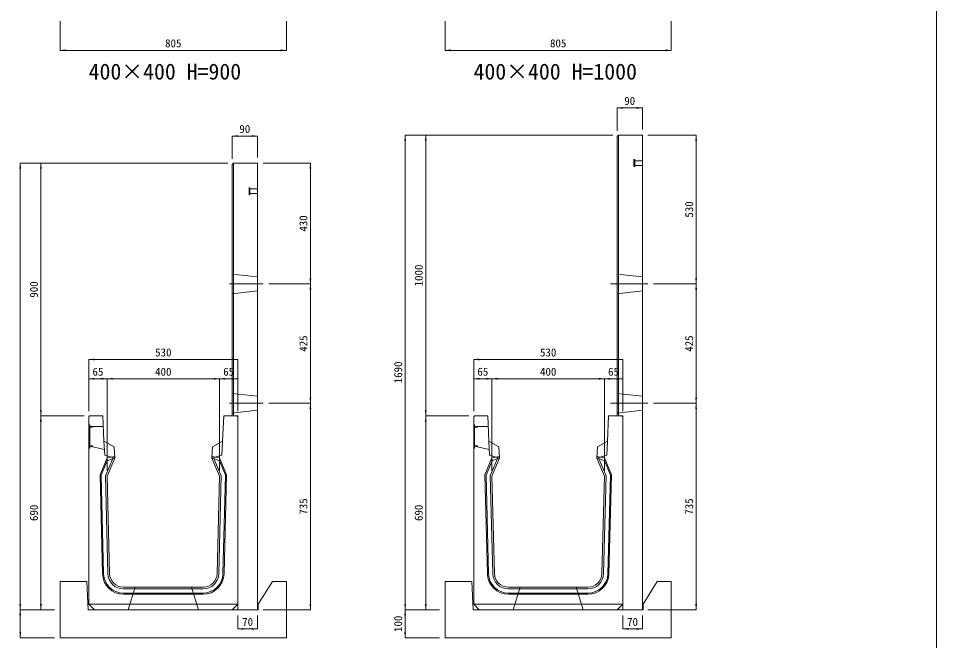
# Model space of a CAD drawing. Units: millimetres at full size. Extents: x -7442 to 51876, y 9625 to 40052.
# Drawn here: x 30236 to 33503, y 34231 to 36446 of the extents above; entities that cross this region are included whole.
import ezdxf
from ezdxf.enums import TextEntityAlignment as Align

# ---------------------------------------------------------------- set-up
doc = ezdxf.new("R2010")
doc.units = ezdxf.units.MM
doc.header["$LTSCALE"] = 16
for name, pattern in [('DASHED', [7.5, 6, -1.5]), ('USER1', [13.5, 7.5, -6]), ('USER2', [285.75, 190.5, -31.75, 31.75, -31.75])]:
    doc.linetypes.add(name, pattern=pattern)
doc.layers.add('0_2', color=7, linetype='Continuous')
for name, color, linetype, lineweight in [('HOLE', 7, 'DASHED', 9), ('KIJUN', 5, 'Continuous', 9), ('WWAY', 5, 'Continuous', 9), ('寸法線', 7, 'Continuous', 9), ('本体', 2, 'Continuous', 13), ('補助線', 8, 'Continuous', 9), ('ｲﾝｻｰﾄ', 3, 'USER1', 9)]:
    doc.layers.add(name, color=color, linetype=linetype, lineweight=lineweight)
doc.styles.add('ＭＳ ゴシック', font='')
doc.styles.get('ＭＳ ゴシック').set_extended_font_data('MS Gothic')

# ---------------------------------------------------------------- blocks, each defined once
blk = doc.blocks.new('filled_arrow')
at = {"color": 0, "linetype": 'Continuous', "lineweight": -2}
blk.add_solid([(7.5, 1.25), (0, 0), (7.5, -1.25)], dxfattribs=at)

msp = doc.modelspace()

# ---------------------------------------------------------------- linework, layer by layer
at = {"layer": 'HOLE'}
for points in [[(30651.94, 34420.86), (30851.94, 34420.86), (30876.94, 34340.86), (30626.94, 34340.86)], [(32020.99, 34420.86), (32220.99, 34420.86), (32245.99, 34340.86), (31995.99, 34340.86)]]:
    msp.add_lwpolyline(points, close=True, dxfattribs=at)
at = {"layer": 'KIJUN'}
for p, q in [((30552.06, 34881.33), (30552.19, 34871.2)), ((30571.94, 34879.66), (30578.94, 34880.86)), ((30931.93, 34879.66), (30924.94, 34880.86)), ((30951.82, 34881.33), (30951.69, 34871.2)), ((31921.11, 34881.33), (31921.24, 34871.2)), ((31941, 34879.66), (31947.99, 34880.86)), ((32300.99, 34879.66), (32293.99, 34880.86)), ((32320.87, 34881.33), (32320.74, 34871.2)), ((30977.07, 34820.54), (30968.16, 34468.97)), ((32346.12, 34820.54), (32337.22, 34468.97)), ((30610.69, 34420.86), (30893.19, 34420.86)), ((30610.69, 34414.86), (30893.19, 34414.86)), ((30893.19, 34399.86), (30610.69, 34399.86)), ((30893.19, 34395.86), (30610.69, 34395.86)), ((31979.74, 34420.86), (32262.24, 34420.86)), ((31979.74, 34414.86), (32262.24, 34414.86)), ((32262.24, 34399.86), (31979.74, 34399.86)), ((32262.24, 34395.86), (31979.74, 34395.86))]:
    msp.add_line(p, q, dxfattribs=at)
at = {"layer": 'KIJUN', "color": 7, "lineweight": 13}
for p, q in [((30893.19, 34420.86), (30610.69, 34420.86)), ((32262.24, 34420.86), (31979.74, 34420.86))]:
    msp.add_line(p, q, dxfattribs=at)
at = {"layer": 'KIJUN', "color": 7}
for p, q in [((30486.94, 34360.86), (31016.94, 34360.86)), ((31855.99, 34360.86), (32385.99, 34360.86))]:
    msp.add_line(p, q, dxfattribs=at)
at = {"layer": 'KIJUN', "color": 7, "lineweight": 13}
for points in [[(30560.7, 34469.6), (30551.94, 34815.86), (30578.94, 34880.86), (30576.94, 34920.86), (30540.94, 34940.86), (30536.94, 35030.86), (30489.94, 35030.86), (30486.94, 35027.86), (30486.94, 34360.86), (30506.94, 34340.86), (30996.94, 34340.86)], [(30996.94, 34340.86), (31016.94, 34360.86), (31016.94, 35027.86), (31013.94, 35030.86), (30966.94, 35030.86), (30962.94, 34940.86), (30926.94, 34920.86), (30924.94, 34880.86), (30951.94, 34815.86), (30943.17, 34469.6)], [(31929.76, 34469.6), (31920.99, 34815.86), (31947.99, 34880.86), (31945.99, 34920.86), (31909.99, 34940.86), (31905.99, 35030.86), (31858.99, 35030.86), (31855.99, 35027.86), (31855.99, 34360.86), (31875.99, 34340.86), (32365.99, 34340.86)], [(32365.99, 34340.86), (32385.99, 34360.86), (32385.99, 35027.86), (32382.99, 35030.86), (32335.99, 35030.86), (32331.99, 34940.86), (32295.99, 34920.86), (32293.99, 34880.86), (32320.99, 34815.86), (32312.23, 34469.6)]]:
    msp.add_lwpolyline(points, dxfattribs=at)
at = {"layer": 'KIJUN', "color": 7, "linetype": 'DASHED', "lineweight": 13}
for points in [[(30578.94, 34880.86), (30543.61, 34890.86), (30540.94, 34940.86)], [(30924.94, 34880.86), (30960.27, 34890.86), (30962.94, 34940.86)], [(31947.99, 34880.86), (31912.66, 34890.86), (31909.99, 34940.86)], [(32293.99, 34880.86), (32329.32, 34890.86), (32331.99, 34940.86)]]:
    msp.add_lwpolyline(points, dxfattribs=at)
at = {"layer": 'KIJUN'}
for points in [[(30535.71, 34468.97), (30526.81, 34820.54), (30552.06, 34881.33), (30578.69, 34885.89), (30578.94, 34880.86), (30551.94, 34815.86), (30560.7, 34469.6)], [(30943.17, 34469.6), (30951.94, 34815.86), (30924.94, 34880.86), (30925.19, 34885.89), (30951.82, 34881.33), (30977.07, 34820.54)], [(31904.77, 34468.97), (31895.87, 34820.54), (31921.11, 34881.33), (31947.74, 34885.89), (31947.99, 34880.86), (31920.99, 34815.86), (31929.76, 34469.6)], [(32312.23, 34469.6), (32320.99, 34815.86), (32293.99, 34880.86), (32294.24, 34885.89), (32320.87, 34881.33), (32346.12, 34820.54)], [(30539.71, 34469.07), (30530.83, 34819.8), (30552.19, 34871.2)], [(30552.19, 34871.2), (30571.94, 34879.66), (30545.91, 34816.99), (30554.71, 34469.45)], [(30949.17, 34469.45), (30957.97, 34816.99), (30931.93, 34879.66), (30951.69, 34871.2), (30973.04, 34819.8), (30964.17, 34469.07)], [(31908.76, 34469.07), (31899.89, 34819.8), (31921.24, 34871.2)], [(31921.24, 34871.2), (31941, 34879.66), (31914.96, 34816.99), (31923.76, 34469.45)], [(32318.22, 34469.45), (32327.02, 34816.99), (32300.99, 34879.66), (32320.74, 34871.2), (32342.1, 34819.8), (32333.22, 34469.07)]]:
    msp.add_lwpolyline(points, dxfattribs=at)
for centre, radius, start, end in [((30610.69, 34470.86), 75, 181.45022, 270), ((30610.69, 34470.86), 71, 181.45022, 270), ((30610.69, 34470.86), 56, 181.45022, 270), ((30610.69, 34470.86), 50, 181.45022, 270), ((30893.19, 34470.86), 50, 270, 358.54978), ((30893.19, 34470.86), 56, 270, 358.54978), ((30893.19, 34470.86), 71, 270, 358.54978), ((30893.19, 34470.86), 75, 270, 358.54978), ((31979.74, 34470.86), 75, 181.45022, 270), ((31979.74, 34470.86), 71, 181.45022, 270), ((31979.74, 34470.86), 56, 181.45022, 270), ((31979.74, 34470.86), 50, 181.45022, 270), ((32262.24, 34470.86), 50, 270, 358.54978), ((32262.24, 34470.86), 56, 270, 358.54978), ((32262.24, 34470.86), 71, 270, 358.54978), ((32262.24, 34470.86), 75, 270, 358.54978)]:
    msp.add_arc(centre, radius, start, end, dxfattribs=at)
at = {"layer": 'KIJUN', "color": 7, "lineweight": 13}
for centre, start, end in [((30610.69, 34470.86), 181.45022, 270), ((30893.19, 34470.86), 270, 358.54978), ((31979.74, 34470.86), 181.45022, 270), ((32262.24, 34470.86), 270, 358.54978)]:
    msp.add_arc(centre, 50, start, end, dxfattribs=at)
at = {"layer": 'WWAY', "color": 7, "linetype": 'DASHED', "lineweight": 13}
for points in [[(30486.94, 35000.86), (30490.14, 34998.86), (30490.14, 34916.86), (30486.94, 34914.86)], [(30538.63, 34992.86), (30490.14, 34992.86), (30490.14, 34998.86), (30486.94, 35000.86)], [(31855.99, 35000.86), (31859.19, 34998.86), (31859.19, 34916.86), (31855.99, 34914.86)], [(31907.68, 34992.86), (31859.19, 34992.86), (31859.19, 34998.86), (31855.99, 35000.86)], [(30486.94, 34914.86), (30490.14, 34916.86), (30490.14, 34922.86), (30542.54, 34910.86)], [(31855.99, 34914.86), (31859.19, 34916.86), (31859.19, 34922.86), (31911.59, 34910.86)]]:
    msp.add_lwpolyline(points, dxfattribs=at)
at = {"layer": 'WWAY'}
for points in [[(30488.14, 34997.86), (30490.14, 34997.86), (30490.14, 34917.86), (30488.14, 34917.86)], [(30490.14, 34992.86), (30500.14, 34992.86), (30500.14, 34990.86), (30490.14, 34990.86)], [(31857.19, 34997.86), (31859.19, 34997.86), (31859.19, 34917.86), (31857.19, 34917.86)], [(31859.19, 34992.86), (31869.19, 34992.86), (31869.19, 34990.86), (31859.19, 34990.86)], [(30490.14, 34924.86), (30500.14, 34924.86), (30500.14, 34922.86), (30490.14, 34922.86)], [(31859.19, 34924.86), (31869.19, 34924.86), (31869.19, 34922.86), (31859.19, 34922.86)]]:
    msp.add_lwpolyline(points, close=True, dxfattribs=at)
at = {"layer": '寸法線'}
for p, q in [((30384.94, 36436.12), (30384.94, 36332.25)), ((31189.94, 36436.12), (31189.94, 36332.25)), ((31753.99, 36436.12), (31753.99, 36332.25)), ((32558.99, 36436.12), (32558.99, 36332.25)), ((30384.94, 36332.25), (31189.94, 36332.25)), ((31753.99, 36332.25), (32558.99, 36332.25)), ((32365.99, 36127.3), (32455.99, 36127.3)), ((32365.99, 36045.86), (32365.99, 36127.3)), ((32455.99, 36050.86), (32455.99, 36127.3)), ((31612.26, 34340.86), (31612.26, 36030.86)), ((32350.99, 36030.86), (31612.26, 36030.86)), ((31685.37, 35030.86), (31685.37, 36030.86)), ((32350.99, 36030.86), (31685.37, 36030.86)), ((32475.99, 36030.86), (32647.22, 36030.86)), ((32647.22, 35500.86), (32647.22, 36030.86)), ((30996.94, 36027.3), (31086.94, 36027.3)), ((30996.94, 35945.86), (30996.94, 36027.3)), ((31086.94, 35950.86), (31086.94, 36027.3)), ((30243.2, 34340.86), (30243.2, 35930.86)), ((30981.94, 35930.86), (30243.2, 35930.86)), ((30316.62, 35030.86), (30316.62, 35930.86)), ((30981.94, 35930.86), (30316.62, 35930.86)), ((31106.94, 35930.86), (31275.16, 35930.86)), ((31275.16, 35500.86), (31275.16, 35930.86)), ((31126.94, 35500.86), (31275.16, 35500.86)), ((31126.94, 35500.86), (31275.16, 35500.86)), ((31275.16, 35075.86), (31275.16, 35500.86)), ((32495.99, 35500.86), (32647.22, 35500.86)), ((32495.99, 35500.86), (32647.22, 35500.86)), ((32647.22, 35075.86), (32647.22, 35500.86)), ((30486.94, 35231.87), (31016.94, 35231.87)), ((30486.94, 35047.86), (30486.94, 35231.87)), ((31016.94, 35047.86), (31016.94, 35231.87)), ((31855.99, 35231.87), (32385.99, 35231.87)), ((31855.99, 35047.86), (31855.99, 35231.87)), ((32385.99, 35047.86), (32385.99, 35231.87)), ((30486.94, 35163.2), (30551.94, 35163.2)), ((30486.94, 35047.86), (30486.94, 35163.2)), ((30551.94, 35163.2), (30951.94, 35163.2)), ((30551.94, 34835.86), (30551.94, 35163.2)), ((30551.94, 34835.86), (30551.94, 35163.2)), ((30951.94, 34835.86), (30951.94, 35163.2)), ((30951.94, 35163.2), (31016.94, 35163.2)), ((30951.94, 34835.86), (30951.94, 35163.2)), ((31016.94, 35047.86), (31016.94, 35163.2)), ((31855.99, 35163.2), (31920.99, 35163.2)), ((31855.99, 35047.86), (31855.99, 35163.2)), ((31920.99, 35163.2), (32320.99, 35163.2)), ((31920.99, 34835.86), (31920.99, 35163.2)), ((31920.99, 34835.86), (31920.99, 35163.2)), ((32320.99, 34835.86), (32320.99, 35163.2)), ((32320.99, 35163.2), (32385.99, 35163.2)), ((32320.99, 34835.86), (32320.99, 35163.2)), ((32385.99, 35047.86), (32385.99, 35163.2)), ((31126.94, 35075.86), (31275.16, 35075.86)), ((31126.94, 35075.86), (31275.16, 35075.86)), ((31275.16, 34340.86), (31275.16, 35075.86)), ((32495.99, 35075.86), (32647.22, 35075.86)), ((32495.99, 35075.86), (32647.22, 35075.86)), ((32647.22, 34340.86), (32647.22, 35075.86)), ((30316.62, 34340.86), (30316.62, 35030.86)), ((30469.94, 35030.86), (30316.62, 35030.86)), ((30469.94, 35030.86), (30316.62, 35030.86)), ((31685.37, 34340.86), (31685.37, 35030.86)), ((31838.99, 35030.86), (31685.37, 35030.86)), ((31838.99, 35030.86), (31685.37, 35030.86)), ((30364.94, 34340.86), (30243.2, 34340.86)), ((30243.2, 34240.86), (30243.2, 34340.86)), ((30364.94, 34340.86), (30243.2, 34340.86)), ((30364.94, 34340.86), (30316.62, 34340.86)), ((31106.94, 34340.86), (31275.16, 34340.86)), ((31733.99, 34340.86), (31612.26, 34340.86)), ((31612.26, 34240.86), (31612.26, 34340.86)), ((31733.99, 34340.86), (31612.26, 34340.86)), ((31733.99, 34340.86), (31685.37, 34340.86)), ((32475.99, 34340.86), (32647.22, 34340.86)), ((31016.94, 34320.86), (31016.94, 34272.6)), ((31086.94, 34320.86), (31086.94, 34272.6)), ((32385.99, 34320.86), (32385.99, 34272.6)), ((32455.99, 34320.86), (32455.99, 34272.6)), ((31016.94, 34272.6), (31086.94, 34272.6)), ((32385.99, 34272.6), (32455.99, 34272.6)), ((30364.94, 34240.86), (30243.2, 34240.86)), ((31733.99, 34240.86), (31612.26, 34240.86))]:
    msp.add_line(p, q, dxfattribs=at)
at = {"layer": '寸法線', "linetype": 'USER2'}
for p, q in [((31106.94, 35500.86), (30987.67, 35500.86)), ((32475.99, 35500.86), (32343.05, 35500.86)), ((31106.94, 35075.86), (30987.67, 35075.86)), ((32475.99, 35075.86), (32343.05, 35075.86))]:
    msp.add_line(p, q, dxfattribs=at)
at = {"layer": '本体'}
for p, q in [((32365.99, 36025.86), (32370.99, 36030.86)), ((32370.99, 36030.86), (32455.99, 36030.86)), ((32455.99, 36030.86), (32455.99, 34340.86)), ((32365.99, 35030.86), (32365.99, 36025.86)), ((30996.94, 35925.86), (31001.94, 35930.86)), ((31001.94, 35930.86), (31086.94, 35930.86)), ((31086.94, 35930.86), (31086.94, 34340.86)), ((30996.94, 35030.86), (30996.94, 35925.86)), ((31016.94, 35030.86), (30996.94, 35030.86)), ((31016.94, 34340.86), (31016.94, 35030.86)), ((32385.99, 35030.86), (32365.99, 35030.86)), ((32385.99, 34340.86), (32385.99, 35030.86)), ((30384.94, 34440.86), (30384.94, 34240.86)), ((30479.94, 34440.86), (30384.94, 34440.86)), ((30484.94, 34340.86), (30479.94, 34440.86)), ((31139.94, 34440.86), (31089.94, 34360.86)), ((31189.94, 34440.86), (31139.94, 34440.86)), ((31189.94, 34440.86), (31189.94, 34240.86)), ((31753.99, 34440.86), (31753.99, 34240.86)), ((31848.99, 34440.86), (31753.99, 34440.86)), ((31853.99, 34340.86), (31848.99, 34440.86)), ((32508.99, 34440.86), (32458.99, 34360.86)), ((32558.99, 34440.86), (32508.99, 34440.86)), ((32558.99, 34440.86), (32558.99, 34240.86)), ((31089.94, 34340.86), (30484.94, 34340.86)), ((31086.94, 34340.86), (31016.94, 34340.86)), ((31089.94, 34360.86), (31089.94, 34340.86)), ((32458.99, 34340.86), (31853.99, 34340.86)), ((32455.99, 34340.86), (32385.99, 34340.86)), ((32458.99, 34360.86), (32458.99, 34340.86)), ((31189.94, 34240.86), (30384.94, 34240.86)), ((32558.99, 34240.86), (31753.99, 34240.86))]:
    msp.add_line(p, q, dxfattribs=at)
at = {"layer": '本体', "color": 4, "lineweight": 5}
for p, q in [((32370.99, 36030.86), (32370.99, 35030.86)), ((31001.94, 35930.86), (31001.94, 35030.86))]:
    msp.add_line(p, q, dxfattribs=at)
at = {"layer": '本体', "linetype": 'USER1', "lineweight": 9}
for p, q in [((30996.94, 35535.86), (31086.94, 35525.86)), ((32365.99, 35535.86), (32455.99, 35525.86)), ((30996.94, 35465.86), (31086.94, 35475.86)), ((32365.99, 35465.86), (32455.99, 35475.86)), ((30996.94, 35110.86), (31086.94, 35100.86)), ((32365.99, 35110.86), (32455.99, 35100.86)), ((30996.94, 35040.86), (31086.94, 35050.86)), ((32365.99, 35040.86), (32455.99, 35050.86))]:
    msp.add_line(p, q, dxfattribs=at)
at = {"layer": '補助線', "color": 1, "lineweight": 13}
msp.add_lwpolyline([(20374.36, 38673.09), (33502.72, 38673.09), (33502.72, 30881.96), (20374.36, 30881.96)], close=True, dxfattribs=at)
at = {"layer": 'ｲﾝｻｰﾄ'}
for p, q in [((32425.99, 35943.36), (32425.99, 35918.36)), ((32428.99, 35943.36), (32425.99, 35943.36)), ((32428.99, 35943.36), (32428.99, 35918.36)), ((32455.99, 35939.36), (32428.99, 35939.36)), ((32455.99, 35939.36), (32455.99, 35922.36)), ((32428.99, 35918.36), (32425.99, 35918.36)), ((32455.99, 35922.36), (32428.99, 35922.36)), ((31056.94, 35843.36), (31056.94, 35818.36)), ((31059.94, 35843.36), (31056.94, 35843.36)), ((31059.94, 35843.36), (31059.94, 35818.36)), ((31086.94, 35839.36), (31059.94, 35839.36)), ((31086.94, 35839.36), (31086.94, 35822.36)), ((31059.94, 35818.36), (31056.94, 35818.36)), ((31086.94, 35822.36), (31059.94, 35822.36))]:
    msp.add_line(p, q, dxfattribs=at)

# ---------------------------------------------------------------- block references
at = {"layer": '寸法線', "xscale": 2.67, "yscale": 2.67}
for p in [(30384.94, 36332.25), (31753.99, 36332.25), (32365.99, 36127.3), (30996.94, 36027.3), (30486.94, 35231.87), (31855.99, 35231.87), (30486.94, 35163.2), (30551.94, 35163.2), (30951.94, 35163.2), (31855.99, 35163.2), (31920.99, 35163.2), (32320.99, 35163.2), (31016.94, 34272.6), (32385.99, 34272.6)]:
    msp.add_blockref('filled_arrow', p, dxfattribs=at)
for p, rotation in [((31189.94, 36332.25), 180), ((32558.99, 36332.25), 180), ((32455.99, 36127.3), 180), ((31086.94, 36027.3), 180), ((31612.26, 36030.86), 270), ((31685.37, 36030.86), 270), ((32647.22, 36030.86), 270), ((30243.2, 35930.86), 270), ((30316.62, 35930.86), 270), ((31275.16, 35930.86), 270), ((31275.16, 35500.86), 90), ((32647.22, 35500.86), 90), ((31275.16, 35500.86), 270), ((32647.22, 35500.86), 270), ((31016.94, 35231.87), 180), ((32385.99, 35231.87), 180), ((30551.94, 35163.2), 180), ((30951.94, 35163.2), 180), ((31016.94, 35163.2), 180), ((31920.99, 35163.2), 180), ((32320.99, 35163.2), 180), ((32385.99, 35163.2), 180), ((31275.16, 35075.86), 90), ((32647.22, 35075.86), 90), ((30316.62, 35030.86), 90), ((31275.16, 35075.86), 270), ((31685.37, 35030.86), 90), ((32647.22, 35075.86), 270), ((30316.62, 35030.86), 270), ((31685.37, 35030.86), 270), ((30243.2, 34340.86), 90), ((30243.2, 34340.86), 270), ((30316.62, 34340.86), 90), ((31275.16, 34340.86), 90), ((31612.26, 34340.86), 90), ((31612.26, 34340.86), 270), ((31685.37, 34340.86), 90), ((32647.22, 34340.86), 90), ((31086.94, 34272.6), 180), ((32455.99, 34272.6), 180), ((30243.2, 34240.86), 90), ((31612.26, 34240.86), 90)]:
    msp.add_blockref('filled_arrow', p, dxfattribs=dict(at, rotation=rotation))

# ---------------------------------------------------------------- texts
at = {"layer": '0_2', "style": 'ＭＳ ゴシック'}
for s, p in [('400×400 H=900', (30486.39, 36211.11)), ('400×400 H=1000', (31855.44, 36211.11))]:
    msp.add_text(s, height=56.96, dxfattribs=at).set_placement(p, align=Align.BOTTOM_LEFT)
at = {"layer": '寸法線', "style": 'ＭＳ ゴシック'}
for s, p in [('805', (30787.44, 36357.25)), ('805', (32156.49, 36357.25)), ('90', (32410.99, 36152.3)), ('90', (31041.94, 36052.3)), ('530', (30751.94, 35256.87)), ('530', (32120.99, 35256.87)), ('65', (30519.44, 35188.2)), ('400', (30751.94, 35188.2)), ('65', (30984.44, 35188.2)), ('65', (31888.49, 35188.2)), ('400', (32120.99, 35188.2)), ('65', (32353.49, 35188.2)), ('70', (31051.94, 34297.6)), ('70', (32420.99, 34297.6))]:
    msp.add_text(s, height=28.48, dxfattribs=at).set_placement(p, align=Align.MIDDLE_CENTER)
for s, p in [('530', (32622.22, 35765.86)), ('430', (31250.16, 35715.86)), ('1000', (31660.37, 35530.86)), ('900', (30291.62, 35480.86)), ('425', (31250.16, 35288.36)), ('425', (32622.22, 35288.36)), ('1690', (31587.26, 35185.86)), ('735', (31250.16, 34708.36)), ('735', (32622.22, 34708.36)), ('690', (30291.62, 34685.86)), ('690', (31660.37, 34685.86)), ('100', (31587.26, 34290.86))]:
    msp.add_text(s, height=28.48, rotation=90, dxfattribs=at).set_placement(p, align=Align.MIDDLE_CENTER)

doc.saveas('drawing.dxf')
